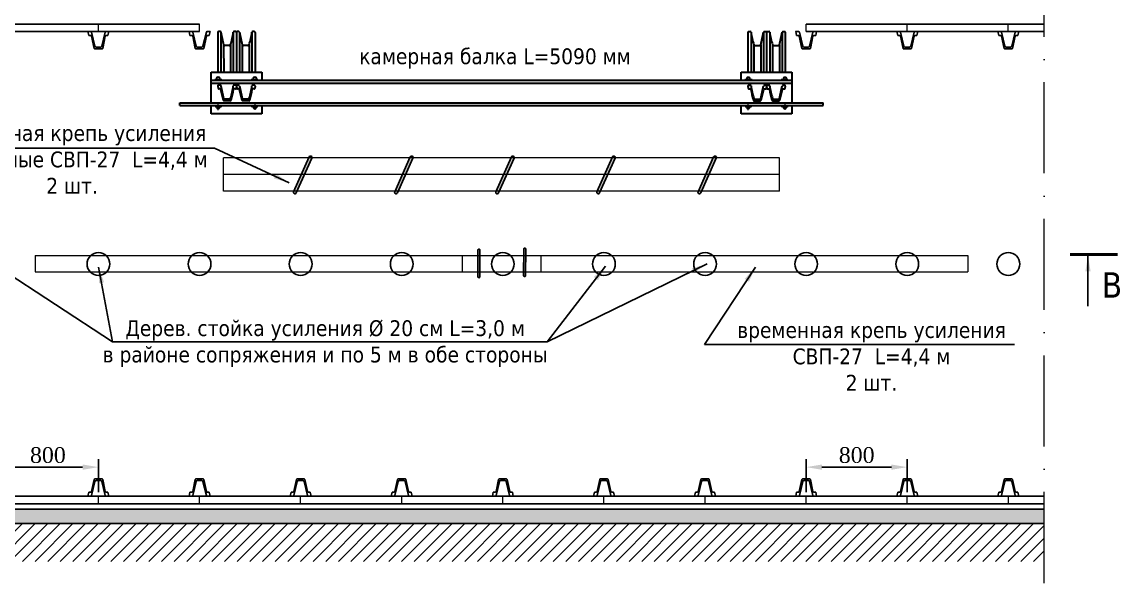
# Model space of a CAD drawing. Header units: millimetres. Extents: x -46762 to 217101, y -107409 to 31524.
# Drawn here: x 105519 to 114208, y -89984 to -85547 of the extents above; entities that cross this region are included whole.
import ezdxf

# ---------------------------------------------------------------- set-up
doc = ezdxf.new("R2010")
doc.units = ezdxf.units.MM
doc.linetypes.add('ACAD_ISO10W100', pattern=[18, 12, -3, 0, -3])
doc.styles.get("Standard").update_dxf_attribs({"font": 'TIMES.TTF'})
doc.dimstyles.new('ISO-25', dxfattribs={"dimscale": 50, "dimtxt": 2.5, "dimasz": 2.5, "dimexe": 1.25, "dimexo": 0.625, "dimtad": 1, "dimdec": 0, "dimtxsty": 'Standard', "dimcen": 2.5, "dimadec": 0, "dimazin": 0, "dimtfac": 1, "dimtdec": 0, "dimtmove": 0, "dimatfit": 3, "dimfxl": 1, "dimarcsym": 0})

# ---------------------------------------------------------------- blocks, each defined once
blk = doc.blocks.new('*D367')
at = {"color": 0, "lineweight": -2}
for p, q in [((105324.6, -89265.9), (105324.6, -89005.1)), ((106124.6, -89265.9), (106124.6, -89005.1)), ((105449.6, -89067.6), (105999.6, -89067.6))]:
    blk.add_line(p, q, dxfattribs=at)
at = {"color": 0, "lineweight": 0}
for points in [[(105449.6, -89046.8), (105449.6, -89088.4), (105324.6, -89067.6)], [(105999.6, -89046.8), (105999.6, -89088.4), (106124.6, -89067.6)]]:
    blk.add_solid(points, dxfattribs=at)
at = {"layer": 'Defpoints', "color": 0, "lineweight": 0}
for p in [(106124.6, -89067.6), (105324.6, -89297.1), (106124.6, -89297.1)]:
    blk.add_point(p, dxfattribs=at)
at = {"color": 0, "lineweight": 15, "insert": (105724.6, -88972.8), "char_height": 125, "attachment_point": 5}
blk.add_mtext('800', dxfattribs=at)
blk = doc.blocks.new('*D361')
at = {"color": 0, "lineweight": -2}
for p, q in [((111724.6, -89265.9), (111724.6, -89005.1)), ((112524.6, -89265.9), (112524.6, -89005.1)), ((111849.6, -89067.6), (112399.6, -89067.6))]:
    blk.add_line(p, q, dxfattribs=at)
at = {"color": 0, "lineweight": 0}
for points in [[(111849.6, -89046.8), (111849.6, -89088.4), (111724.6, -89067.6)], [(112399.6, -89046.8), (112399.6, -89088.4), (112524.6, -89067.6)]]:
    blk.add_solid(points, dxfattribs=at)
at = {"layer": 'Defpoints', "color": 0, "lineweight": 0}
for p in [(112524.6, -89067.6), (111724.6, -89297.1), (112524.6, -89297.1)]:
    blk.add_point(p, dxfattribs=at)
at = {"color": 0, "lineweight": 15, "insert": (112124.6, -88972.8), "char_height": 125, "attachment_point": 5}
blk.add_mtext('800', dxfattribs=at)

msp = doc.modelspace()

# ---------------------------------------------------------------- hatches: boundary and pattern name
at = {"lineweight": 15}
h = msp.add_hatch(color=9, dxfattribs=at)
edge = h.paths.add_edge_path()
edge.add_line((107791.95, -86613.94), (107669.26, -86889.47))
edge.add_arc((107679.65, -86894.44), 11.52, 154.435844, 336.859317)
edge.add_line((107690.25, -86898.97), (107812.92, -86623.5))
edge.add_arc((107802.54, -86618.5), 11.52, 334.279566, 516.703039)
h = msp.add_hatch(color=9, dxfattribs=at)
edge = h.paths.add_edge_path()
edge.add_line((108591.95, -86613.94), (108469.26, -86889.47))
edge.add_arc((108479.65, -86894.44), 11.52, 154.435844, 336.859317)
edge.add_line((108490.25, -86898.97), (108612.92, -86623.5))
edge.add_arc((108602.54, -86618.5), 11.52, 334.279566, 516.703039)
h = msp.add_hatch(color=9, dxfattribs=at)
edge = h.paths.add_edge_path()
edge.add_line((109391.95, -86613.94), (109269.26, -86889.47))
edge.add_arc((109279.65, -86894.44), 11.52, 154.435844, 336.859317)
edge.add_line((109290.25, -86898.97), (109412.92, -86623.5))
edge.add_arc((109402.54, -86618.5), 11.52, 334.279566, 516.703039)
h = msp.add_hatch(color=9, dxfattribs=at)
edge = h.paths.add_edge_path()
edge.add_line((110191.95, -86613.94), (110069.26, -86889.47))
edge.add_arc((110079.65, -86894.44), 11.52, 154.435844, 336.859317)
edge.add_line((110090.25, -86898.97), (110212.92, -86623.5))
edge.add_arc((110202.54, -86618.5), 11.52, 334.279566, 516.703039)
h = msp.add_hatch(color=9, dxfattribs=at)
edge = h.paths.add_edge_path()
edge.add_line((110991.95, -86613.94), (110869.26, -86889.47))
edge.add_arc((110879.65, -86894.44), 11.52, 154.435844, 336.859317)
edge.add_line((110890.25, -86898.97), (111012.92, -86623.5))
edge.add_arc((111002.54, -86618.5), 11.52, 334.279566, 516.703039)
h = msp.add_hatch(color=9, dxfattribs=at)
edge = h.paths.add_edge_path()
edge.add_line((109127.62, -87351.43), (109126.94, -87560.89))
edge.add_arc((109134.94, -87561.13), 8, 178.253812, 360.677285)
edge.add_line((109142.94, -87561.03), (109143.62, -87351.63))
edge.add_arc((109135.62, -87351.36), 8, 358.097534, 540.521007)
h = msp.add_hatch(color=9, dxfattribs=at)
edge = h.paths.add_edge_path()
edge.add_line((109489.49, -87342.62), (109488.81, -87552.07))
edge.add_arc((109496.81, -87552.31), 8, 178.253812, 360.677285)
edge.add_line((109504.81, -87552.22), (109505.49, -87342.81))
edge.add_arc((109497.49, -87342.54), 8, 358.097534, 540.521007)
h = msp.add_hatch(dxfattribs=at)
h.set_pattern_fill('GRAVEL', scale=10, style=0)
h.set_pattern_definition([(228.0128, (25411.726, -42854.622), (-2032.0017266, -2286.002809), [34.1721, -3383.05]), (184.9697, (25388.866, -42880.022), (3048.0049306, 253.9982075), [58.6405, -5805.4]), (132.5104, (25330.446, -42885.102), (2539.9981518, -2794.0027292), [41.3482, -4093.47]), (267.2737, (25231.386, -42948.602), (253.9988971, 5079.9983653), [53.4005, -5286.64]), (292.8337, (25228.846, -43001.942), (-1270.0036056, 3048.001733), [52.3634, -5183.98]), (357.2737, (25249.166, -43050.202), (-5079.9983653, 253.9988971), [53.4005, -5286.64]), (37.6942, (25302.506, -43052.742), (-3302.0020861, -2539.9977357), [70.6194, -6991.31]), (72.2553, (25358.386, -43009.562), (1778.0035565, 5588.0016206), [66.672, -6600.53]), (121.4296, (25378.706, -42946.062), (-2032.0005235, 3301.996116), [53.5813, -5304.55]), (175.2364, (25350.766, -42900.342), (2793.9978053, -253.9976163), [61.1713, -2997.39]), (222.3974, (25289.806, -42895.262), (-3048.0000917, -2793.99636506), [79.1078, -7831.68]), (138.8141, (25482.846, -42951.142), (-1777.9988674, 1523.9976557), [27.0005, -2673.06]), (171.4692, (25462.526, -42933.362), (3301.9949596, -508.00128), [51.3682, -5085.46]), (225, (25411.73, -42925.74), (-5e-14, -253.99983), [35.9209, -323.289]), (203.1986, (25393.946, -42895.262), (1270.004283, 508.002227), [19.3441, -1915.06]), (291.8014, (25376.166, -42902.88), (-254.000178, 762.00049), [27.3566, -1340.48]), (30.9638, (25386.326, -42928.282), (761.999195, 508.000396), [44.432, -1436.63]), (161.5651, (25424.43, -42905.42), (508.00023, -253.99962), [32.1287, -771.09]), (16.3895, (25228.846, -42902.882), (2540.0014014, 761.998415), [45.0088, -4455.88]), (70.3462, (25272.026, -42890.182), (-1015.997169, -2793.996049), [37.7599, -3738.22]), (293.1986, (25424.426, -42854.622), (-508.002227, 1270.004283), [38.688, -1895.72]), (343.6105, (25439.666, -42890.182), (-2540.0014014, 761.998415), [45.0088, -4455.88]), (339.444, (25228.846, -43060.362), (-1270.001576, 507.999384), [43.4035, -2126.77]), (294.7751, (25269.486, -43075.602), (-1269.9970404, 2793.9987026), [36.3672, -3600.36]), (66.8014, (25426.966, -43108.622), (508.002227, 1270.004283), [38.688, -1895.72]), (17.354, (25442.206, -43073.062), (-3302.0001782, -1015.9984676), [42.5783, -4215.24]), (69.444, (25302.506, -43108.622), (-507.999384, -1270.001576), [21.7018, -2148.48]), (101.3099, (25411.726, -43108.62), (-253.998746, 1015.996746), [12.9515, -1282.2]), (165.9638, (25409.186, -43095.92), (762.000535, -253.99956), [52.3634, -994.905]), (186.009, (25358.386, -43083.222), (2539.9962544, 253.9994069), [48.5267, -4804.14]), (303.6901, (25386.326, -42951.14), (-254.000087, 507.99951), [36.6324, -879.178]), (353.1572, (25406.646, -42981.622), (4318.0017857, -508.0022752), [63.9557, -6331.6]), (60.9454, (25470.146, -42989.242), (-1015.9976366, -1777.995761), [26.1508, -2588.94]), (90, (25482.85, -42966.38), (-254, 254), [15.24, -238.76]), (120.2564, (25353.306, -43075.602), (1015.9978467, -1777.9991032), [35.2867, -3493.39]), (48.0128, (25335.526, -43045.122), (2032.0017266, 2286.002809), [68.3443, -3348.88]), (0, (25381.25, -42994.32), (254, 254), [66.04, -187.96]), (325.3048, (25447.286, -42994.322), (-2539.995599, 1778.000169), [40.161, -3975.93]), (254.0546, (25480.306, -43017.182), (-254.000648, -1016.00242), [36.9829, -1812.17]), (207.646, (25470.146, -43052.742), (-4825.9983049, -2540.0015975), [60.2145, -5961.25]), (175.4261, (25416.806, -43080.682), (-3302.0007605, 253.9987711), [63.7029, -6306.58]), (175.4261, (25416.806, -43080.682), (-3302.0007605, 253.9987711), [63.7029, -6306.58])])
h.paths.add_polyline_path([(104791.97, -89514.41), (104791.97, -89399.41), (105843.67, -89399.41), (106147.19, -89399.41), (112247.83, -89399.41), (113608.53, -89399.41), (113608.53, -89514.41), (112247.83, -89514.41), (106147.19, -89514.41), (105843.67, -89514.41)])
h = msp.add_hatch(dxfattribs=at)
h.set_pattern_fill('JIS_WOOD', scale=100, style=0)
h.set_pattern_definition([(45, (25228.846, -43108.62), (-50, 50), [])])
h.paths.add_polyline_path([(104791.97, -89514.41), (104791.97, -89814.41), (105843.67, -89814.41), (106147.19, -89814.41), (112247.83, -89814.41), (113608.53, -89814.41), (113608.53, -89514.41), (112247.83, -89514.41), (106147.19, -89514.41), (105843.67, -89514.41)])

# ---------------------------------------------------------------- linework, layer by layer
at = {"color": 7, "linetype": 'ACAD_ISO10W100', "lineweight": 0, "ltscale": 60}
msp.add_line((113608.53, -89984.2), (113608.53, -84779.07), dxfattribs=at)
for p, q in [((104791.97, -85563.15), (105843.67, -85563.15)), ((105843.67, -85563.15), (106147.19, -85563.15)), ((106147.19, -85563.15), (106924.4, -85563.15)), ((111724.24, -85563.15), (112247.83, -85563.15)), ((112247.83, -85563.15), (113608.53, -85563.15)), ((104791.97, -85623.15), (105843.67, -85623.15)), ((105843.67, -85623.15), (106147.19, -85623.15)), ((106041.58, -85623.15), (106064.85, -85623.15)), ((106049.07, -85655.15), (106041.63, -85623.15)), ((106049.07, -85655.15), (106064.73, -85655.15)), ((106091.07, -85755.41), (106070.6, -85659.89)), ((106097.26, -85738.71), (106070.68, -85627.75)), ((106147.19, -85623.15), (106924.4, -85623.15)), ((106184.31, -85623.15), (106207.58, -85623.15)), ((106841.58, -85623.15), (106864.85, -85623.15)), ((106849.07, -85655.15), (106841.63, -85623.15)), ((106849.07, -85655.15), (106864.73, -85655.15)), ((106891.07, -85755.41), (106870.6, -85659.89)), ((106897.26, -85738.71), (106870.68, -85627.75)), ((106984.31, -85623.15), (107007.58, -85623.15)), ((111641.58, -85623.15), (111664.85, -85623.15)), ((111641.63, -85623.15), (111664.85, -85623.15)), ((111649.07, -85655.15), (111641.63, -85623.15)), ((111649.07, -85655.15), (111664.73, -85655.15)), ((111691.07, -85755.41), (111670.6, -85659.89)), ((111697.26, -85738.71), (111670.68, -85627.75)), ((111724.24, -85623.15), (112247.83, -85623.15)), ((111784.31, -85623.15), (111807.58, -85623.15)), ((112247.83, -85623.15), (113608.53, -85623.15)), ((112441.58, -85623.15), (112464.85, -85623.15)), ((112449.07, -85655.15), (112441.63, -85623.15)), ((112449.07, -85655.15), (112464.73, -85655.15)), ((112491.07, -85755.41), (112470.6, -85659.89)), ((112497.26, -85738.71), (112470.68, -85627.75)), ((112584.31, -85623.15), (112607.58, -85623.15)), ((113241.58, -85623.15), (113264.85, -85623.15)), ((113249.07, -85655.15), (113241.63, -85623.15)), ((113249.07, -85655.15), (113264.73, -85655.15)), ((113291.07, -85755.41), (113270.6, -85659.89)), ((113297.26, -85738.71), (113270.68, -85627.75)), ((113384.31, -85623.15), (113407.58, -85623.15)), ((106091.07, -89164.89), (106070.6, -89260.41)), ((106097.26, -89181.59), (106070.68, -89292.55)), ((106096.93, -89160.15), (106152.23, -89160.15)), ((106107.96, -89173.15), (106141.21, -89173.15)), ((106151.9, -89181.59), (106178.48, -89292.55)), ((106158.1, -89164.89), (106178.57, -89260.41)), ((106891.07, -89164.89), (106870.6, -89260.41)), ((106897.26, -89181.59), (106870.68, -89292.55)), ((106896.93, -89160.15), (106952.23, -89160.15)), ((106907.96, -89173.15), (106941.21, -89173.15)), ((106951.9, -89181.59), (106978.48, -89292.55)), ((106958.1, -89164.89), (106978.57, -89260.41)), ((107691.07, -89164.89), (107670.6, -89260.41)), ((107697.26, -89181.59), (107670.68, -89292.55)), ((107696.93, -89160.15), (107752.23, -89160.15)), ((107707.96, -89173.15), (107741.21, -89173.15)), ((107751.9, -89181.59), (107778.48, -89292.55)), ((107758.1, -89164.89), (107778.57, -89260.41)), ((108491.07, -89164.89), (108470.6, -89260.41)), ((108497.26, -89181.59), (108470.68, -89292.55)), ((108496.93, -89160.15), (108552.23, -89160.15)), ((108507.96, -89173.15), (108541.21, -89173.15)), ((108551.9, -89181.59), (108578.48, -89292.55)), ((108558.1, -89164.89), (108578.57, -89260.41)), ((109291.07, -89164.89), (109270.6, -89260.41)), ((109297.26, -89181.59), (109270.68, -89292.55)), ((109296.93, -89160.15), (109352.23, -89160.15)), ((109307.96, -89173.15), (109341.21, -89173.15)), ((109351.9, -89181.59), (109378.48, -89292.55)), ((109358.1, -89164.89), (109378.57, -89260.41)), ((110091.07, -89164.89), (110070.6, -89260.41)), ((110097.26, -89181.59), (110070.68, -89292.55)), ((110096.93, -89160.15), (110152.23, -89160.15)), ((110107.96, -89173.15), (110141.21, -89173.15)), ((110151.9, -89181.59), (110178.48, -89292.55)), ((110158.1, -89164.89), (110178.57, -89260.41)), ((110891.07, -89164.89), (110870.6, -89260.41)), ((110897.26, -89181.59), (110870.68, -89292.55)), ((110896.93, -89160.15), (110952.23, -89160.15)), ((110907.96, -89173.15), (110941.21, -89173.15)), ((110951.9, -89181.59), (110978.48, -89292.55)), ((110958.1, -89164.89), (110978.57, -89260.41)), ((111691.07, -89164.89), (111670.6, -89260.41)), ((111697.26, -89181.59), (111670.68, -89292.55)), ((111696.93, -89160.15), (111752.23, -89160.15)), ((111707.96, -89173.15), (111741.21, -89173.15)), ((111751.9, -89181.59), (111778.48, -89292.55)), ((111758.1, -89164.89), (111778.57, -89260.41)), ((112491.07, -89164.89), (112470.6, -89260.41)), ((112497.26, -89181.59), (112470.68, -89292.55)), ((112496.93, -89160.15), (112552.23, -89160.15)), ((112507.96, -89173.15), (112541.21, -89173.15)), ((112551.9, -89181.59), (112578.48, -89292.55)), ((112558.1, -89164.89), (112578.57, -89260.41)), ((113291.07, -89164.89), (113270.6, -89260.41)), ((113297.26, -89181.59), (113270.68, -89292.55)), ((113296.93, -89160.15), (113352.23, -89160.15)), ((113307.96, -89173.15), (113341.21, -89173.15)), ((113351.9, -89181.59), (113378.48, -89292.55)), ((113358.1, -89164.89), (113378.57, -89260.41)), ((104791.97, -89297.15), (105843.67, -89297.15)), ((105843.67, -89297.15), (106147.19, -89297.15)), ((106041.58, -89297.15), (106064.85, -89297.15)), ((106049.07, -89265.15), (106041.63, -89297.15)), ((106049.07, -89265.15), (106064.73, -89265.15)), ((106147.19, -89297.15), (112247.83, -89297.15)), ((106184.31, -89297.15), (106207.58, -89297.15)), ((106184.43, -89265.15), (106200.01, -89265.15)), ((106200.01, -89265.15), (106207.43, -89297.15)), ((106841.58, -89297.15), (106864.85, -89297.15)), ((106849.07, -89265.15), (106841.63, -89297.15)), ((106849.07, -89265.15), (106864.73, -89265.15)), ((106984.31, -89297.15), (107007.58, -89297.15)), ((106984.43, -89265.15), (107000.01, -89265.15)), ((107000.01, -89265.15), (107007.43, -89297.15)), ((107641.58, -89297.15), (107664.85, -89297.15)), ((107649.07, -89265.15), (107641.63, -89297.15)), ((107649.07, -89265.15), (107664.73, -89265.15)), ((107784.31, -89297.15), (107807.58, -89297.15)), ((107784.43, -89265.15), (107800.01, -89265.15)), ((107800.01, -89265.15), (107807.43, -89297.15)), ((108441.58, -89297.15), (108464.85, -89297.15)), ((108449.07, -89265.15), (108441.63, -89297.15)), ((108449.07, -89265.15), (108464.73, -89265.15)), ((108584.31, -89297.15), (108607.58, -89297.15)), ((108584.43, -89265.15), (108600.01, -89265.15)), ((108600.01, -89265.15), (108607.43, -89297.15)), ((109241.58, -89297.15), (109264.85, -89297.15)), ((109249.07, -89265.15), (109241.63, -89297.15)), ((109249.07, -89265.15), (109264.73, -89265.15)), ((109384.31, -89297.15), (109407.58, -89297.15)), ((109384.43, -89265.15), (109400.01, -89265.15)), ((109400.01, -89265.15), (109407.43, -89297.15)), ((110041.58, -89297.15), (110064.85, -89297.15)), ((110049.07, -89265.15), (110041.63, -89297.15)), ((110049.07, -89265.15), (110064.73, -89265.15)), ((110184.31, -89297.15), (110207.58, -89297.15)), ((110184.43, -89265.15), (110200.01, -89265.15)), ((110200.01, -89265.15), (110207.43, -89297.15)), ((110841.58, -89297.15), (110864.85, -89297.15)), ((110849.07, -89265.15), (110841.63, -89297.15)), ((110849.07, -89265.15), (110864.73, -89265.15)), ((110984.31, -89297.15), (111007.58, -89297.15)), ((110984.43, -89265.15), (111000.01, -89265.15)), ((111000.01, -89265.15), (111007.43, -89297.15)), ((111641.58, -89297.15), (111664.85, -89297.15)), ((111649.07, -89265.15), (111641.63, -89297.15)), ((111649.07, -89265.15), (111664.73, -89265.15)), ((111784.31, -89297.15), (111807.58, -89297.15)), ((111784.43, -89265.15), (111800.01, -89265.15)), ((111800.01, -89265.15), (111807.43, -89297.15)), ((112247.83, -89297.15), (113608.53, -89297.15)), ((112441.58, -89297.15), (112464.85, -89297.15)), ((112449.07, -89265.15), (112441.63, -89297.15)), ((112449.07, -89265.15), (112464.73, -89265.15)), ((112584.31, -89297.15), (112607.58, -89297.15)), ((112584.43, -89265.15), (112600.01, -89265.15)), ((112600.01, -89265.15), (112607.43, -89297.15)), ((113241.58, -89297.15), (113264.85, -89297.15)), ((113249.07, -89265.15), (113241.63, -89297.15)), ((113249.07, -89265.15), (113264.73, -89265.15)), ((113384.31, -89297.15), (113407.58, -89297.15)), ((113384.43, -89265.15), (113400.01, -89265.15)), ((113400.01, -89265.15), (113407.43, -89297.15)), ((104791.97, -89357.15), (105843.67, -89357.15)), ((104791.97, -89399.41), (105843.67, -89399.41)), ((105843.67, -89357.15), (106147.19, -89357.15)), ((105843.67, -89399.41), (106147.19, -89399.41)), ((106147.19, -89357.15), (112247.83, -89357.15)), ((106147.19, -89399.41), (112247.83, -89399.41)), ((112247.83, -89357.15), (113608.53, -89357.15)), ((112247.83, -89399.41), (113608.53, -89399.41)), ((104791.97, -89514.41), (105843.67, -89514.41)), ((105843.67, -89514.41), (106147.19, -89514.41)), ((106147.19, -89514.41), (112247.83, -89514.41)), ((112247.83, -89514.41), (113608.53, -89514.41))]:
    msp.add_line(p, q)
at = {"color": 7, "lineweight": 15}
for p, q in [((106124.24, -85623.15), (106124.24, -85563.15)), ((106924.24, -85623.15), (106924.24, -85563.15)), ((111724.24, -85623.15), (111724.24, -85563.15)), ((112524.24, -85623.15), (112524.24, -85563.15)), ((113324.24, -85623.15), (113324.24, -85563.15)), ((109314.09, -86621.46), (107114.09, -86621.46)), ((107114.09, -86884.46), (107114.09, -86621.46)), ((111514.09, -86621.46), (109314.09, -86621.46)), ((111514.09, -86884.46), (111514.09, -86621.46)), ((109314.09, -86753.46), (107114.09, -86753.46)), ((111514.09, -86753.46), (109314.09, -86753.46)), ((109314.09, -86884.46), (107114.09, -86884.46)), ((111514.09, -86884.46), (109314.09, -86884.46)), ((105624.34, -87393.34), (105624.34, -87523.34)), ((105624.34, -87393.34), (109288.34, -87393.34)), ((109003.3, -87393.34), (109003.3, -87523.34)), ((109066.92, -87393.34), (113002.92, -87393.34)), ((109624.73, -87393.34), (109624.73, -87523.34)), ((113002.92, -87393.34), (113002.92, -87523.34)), ((105624.34, -87523.34), (109288.34, -87523.34)), ((109066.92, -87523.34), (113002.92, -87523.34)), ((106124.55, -89357.15), (106124.55, -89297.15)), ((106924.55, -89357.15), (106924.55, -89297.15)), ((107724.55, -89357.15), (107724.55, -89297.15)), ((108524.55, -89357.15), (108524.55, -89297.15)), ((109324.55, -89357.15), (109324.55, -89297.15)), ((110124.55, -89357.15), (110124.55, -89297.15)), ((110924.55, -89357.15), (110924.55, -89297.15)), ((111724.55, -89357.15), (111724.55, -89297.15)), ((112524.55, -89357.15), (112524.55, -89297.15)), ((113324.55, -89357.15), (113324.55, -89297.15))]:
    msp.add_line(p, q, dxfattribs=at)
at = {"color": 7}
for p, q in [((106151.9, -85738.71), (106178.48, -85627.75)), ((106158.1, -85755.41), (106178.57, -85659.89)), ((106184.31, -85623.15), (106207.58, -85623.15)), ((106184.43, -85655.15), (106200.01, -85655.15)), ((106200.01, -85655.15), (106207.43, -85623.15)), ((106951.9, -85738.71), (106978.48, -85627.75)), ((106958.1, -85755.41), (106978.57, -85659.89)), ((106984.31, -85623.15), (107007.58, -85623.15)), ((106984.43, -85655.15), (107000.01, -85655.15)), ((107000.01, -85655.15), (107007.43, -85623.15)), ((111751.9, -85738.71), (111778.48, -85627.75)), ((111758.1, -85755.41), (111778.57, -85659.89)), ((111784.31, -85623.15), (111807.58, -85623.15)), ((111784.43, -85655.15), (111800.01, -85655.15)), ((111800.01, -85655.15), (111807.43, -85623.15)), ((112551.9, -85738.71), (112578.48, -85627.75)), ((112558.1, -85755.41), (112578.57, -85659.89)), ((112584.31, -85623.15), (112607.58, -85623.15)), ((112584.43, -85655.15), (112600.01, -85655.15)), ((112600.01, -85655.15), (112607.43, -85623.15)), ((113351.9, -85738.71), (113378.48, -85627.75)), ((113358.1, -85755.41), (113378.57, -85659.89)), ((113384.31, -85623.15), (113407.58, -85623.15)), ((113384.43, -85655.15), (113400.01, -85655.15)), ((113400.01, -85655.15), (113407.43, -85623.15)), ((106107.96, -85747.15), (106141.21, -85747.15)), ((106907.96, -85747.15), (106941.21, -85747.15)), ((111707.96, -85747.15), (111741.21, -85747.15)), ((112507.96, -85747.15), (112541.21, -85747.15)), ((113307.96, -85747.15), (113341.21, -85747.15)), ((106096.93, -85760.15), (106152.23, -85760.15)), ((106896.93, -85760.15), (106952.23, -85760.15)), ((111696.93, -85760.15), (111752.23, -85760.15)), ((112496.93, -85760.15), (112552.23, -85760.15)), ((113296.93, -85760.15), (113352.23, -85760.15)), ((107791.95, -86613.94), (107669.26, -86889.47)), ((107690.25, -86898.97), (107812.92, -86623.5)), ((108591.95, -86613.94), (108469.26, -86889.47)), ((108490.25, -86898.97), (108612.92, -86623.5)), ((109391.95, -86613.94), (109269.26, -86889.47)), ((109290.25, -86898.97), (109412.92, -86623.5)), ((110191.95, -86613.94), (110069.26, -86889.47)), ((110090.25, -86898.97), (110212.92, -86623.5)), ((110991.95, -86613.94), (110869.26, -86889.47)), ((110890.25, -86898.97), (111012.92, -86623.5)), ((109127.62, -87351.43), (109126.94, -87560.89)), ((109142.94, -87561.03), (109143.62, -87351.63)), ((109489.49, -87342.62), (109488.81, -87552.07)), ((109504.81, -87552.22), (109505.49, -87342.81))]:
    msp.add_line(p, q, dxfattribs=at)
at = {"color": 7, "lineweight": 30}
for p, q in [((107069.21, -85628.73), (107069.29, -85943.46)), ((107087.92, -85623.46), (107075.07, -85623.46)), ((107093.94, -85628.53), (107093.99, -85943.46)), ((107191.95, -85628.53), (107191.99, -85943.46)), ((107210.64, -85623.46), (107197.79, -85623.46)), ((107216.6, -85628.73), (107216.68, -85943.46)), ((107216.71, -85630.5), (107216.71, -85943.46)), ((107235.41, -85623.46), (107222.55, -85623.46)), ((107241.33, -85628.53), (107241.38, -85943.46)), ((107339.34, -85628.53), (107339.38, -85943.46)), ((107358.13, -85623.46), (107345.27, -85623.46)), ((107364.1, -85630.5), (107364.1, -85943.46)), ((111264.08, -85630.5), (111264.08, -85943.46)), ((111270.05, -85623.46), (111282.91, -85623.46)), ((111288.83, -85628.53), (111288.79, -85943.46)), ((111386.84, -85628.53), (111386.8, -85943.46)), ((111392.77, -85623.46), (111405.63, -85623.46)), ((111411.47, -85630.5), (111411.47, -85943.46)), ((111411.58, -85628.73), (111411.5, -85943.46)), ((111417.54, -85623.46), (111430.39, -85623.46)), ((111436.23, -85628.53), (111436.19, -85943.46)), ((111534.24, -85628.53), (111534.19, -85943.46)), ((111540.26, -85623.46), (111553.11, -85623.46)), ((111558.97, -85628.73), (111558.89, -85943.46)), ((107115.51, -85726.31), (107115.55, -85943.46)), ((107160.7, -85733.46), (107125.01, -85733.46)), ((107170.38, -85726.31), (107170.41, -85943.46)), ((107262.9, -85726.31), (107262.94, -85943.46)), ((107308.19, -85733.46), (107272.49, -85733.46)), ((107317.77, -85726.31), (107317.81, -85943.46)), ((111310.4, -85726.31), (111310.37, -85943.46)), ((111319.99, -85733.46), (111355.69, -85733.46)), ((111365.27, -85726.31), (111365.24, -85943.46)), ((111457.8, -85726.31), (111457.76, -85943.46)), ((111467.48, -85733.46), (111503.17, -85733.46)), ((111512.66, -85726.31), (111512.63, -85943.46)), ((107016.63, -86008.15), (107016.63, -85943.15)), ((107016.63, -85943.15), (107416.63, -85943.15)), ((107016.63, -86186.15), (107016.63, -86008.15)), ((107016.63, -86008.15), (111611.55, -86008.15)), ((107416.63, -85943.15), (107416.63, -86008.15)), ((111211.55, -86008.15), (111211.55, -85943.46)), ((111211.55, -85943.46), (111611.55, -85943.46)), ((111611.55, -85943.46), (111611.55, -86008.15)), ((111611.55, -86008.15), (111611.55, -86186.15)), ((107016.63, -86030.15), (111611.55, -86030.15)), ((106769.16, -86186.15), (111859.16, -86186.15)), ((106769.16, -86208.15), (106769.16, -86186.15)), ((107016.63, -86186.15), (107016.63, -86158.15)), ((111611.55, -86158.46), (111611.55, -86186.15)), ((111859.16, -86208.15), (111859.16, -86186.15)), ((106769.16, -86208.15), (111859.16, -86208.15)), ((107016.63, -86273.15), (107016.63, -86208.15)), ((107016.63, -86273.15), (107016.63, -86208.15)), ((107416.63, -86273.15), (107016.63, -86273.15)), ((107416.63, -86208.15), (107416.63, -86273.15)), ((107416.63, -86208.15), (107416.63, -86273.15)), ((111211.55, -86273.46), (111211.55, -86208.15)), ((111211.55, -86273.46), (111211.55, -86208.15)), ((111611.55, -86273.46), (111211.55, -86273.46)), ((111611.55, -86208.15), (111611.55, -86273.46)), ((111611.55, -86208.15), (111611.55, -86273.46))]:
    msp.add_line(p, q, dxfattribs=at)
at = {"color": 7, "lineweight": 0}
for p, q in [((107189.6, -85642.59), (107186.79, -85658.17)), ((107337.09, -85642.59), (107334.28, -85658.17)), ((111291.09, -85642.59), (111293.9, -85658.17)), ((111438.57, -85642.59), (111441.39, -85658.17)), ((107044.44, -85998.15), (107102.03, -85998.15)), ((107332.04, -85998.15), (107384.72, -85998.15)), ((111239.36, -85998.46), (111296.95, -85998.46)), ((111526.97, -85998.46), (111579.64, -85998.46)), ((107071.63, -86245.19), (107071.63, -86190.39)), ((107361.63, -86193.32), (107361.63, -86240.81)), ((111266.55, -86245.5), (111266.55, -86190.7)), ((107099.84, -86218.15), (107047.36, -86218.15)), ((107386.08, -86218.15), (107332.04, -86218.15)), ((111294.76, -86218.46), (111242.28, -86218.46)), ((111581, -86218.46), (111526.97, -86218.46)), ((111556.55, -86193.63), (111556.55, -86241.12))]:
    msp.add_line(p, q, dxfattribs=at)
at = {"color": 9, "lineweight": 30}
for p, q in [((107069.18, -86053.69), (107071.89, -86071.8)), ((107087.99, -86046.96), (107075.13, -86046.96)), ((107086.37, -86075.96), (107076.82, -86075.96)), ((107210.71, -86046.96), (107197.85, -86046.96)), ((107209.02, -86075.96), (107199.47, -86075.96)), ((107216.66, -86053.69), (107213.95, -86071.8)), ((107216.66, -86053.69), (107219.37, -86071.8)), ((107235.47, -86046.96), (107222.62, -86046.96)), ((107233.85, -86075.96), (107224.3, -86075.96)), ((107358.19, -86046.96), (107345.34, -86046.96)), ((107356.51, -86075.96), (107346.95, -86075.96)), ((107364.15, -86053.69), (107361.43, -86071.8)), ((111264.03, -86053.69), (111266.74, -86071.8)), ((111269.99, -86046.96), (111282.84, -86046.96)), ((111271.67, -86075.96), (111281.23, -86075.96)), ((111392.71, -86046.96), (111405.56, -86046.96)), ((111394.32, -86075.96), (111403.88, -86075.96)), ((111411.52, -86053.69), (111408.81, -86071.8)), ((111411.52, -86053.69), (111414.23, -86071.8)), ((111417.47, -86046.96), (111430.33, -86046.96)), ((111419.16, -86075.96), (111428.71, -86075.96)), ((111540.19, -86046.96), (111553.05, -86046.96)), ((111541.81, -86075.96), (111551.36, -86075.96)), ((111559, -86053.69), (111556.29, -86071.8)), ((107168.06, -86169.96), (107117.78, -86169.96)), ((107160.77, -86156.96), (107125.07, -86156.96)), ((107315.55, -86169.96), (107265.26, -86169.96)), ((107308.25, -86156.96), (107272.56, -86156.96)), ((111312.63, -86169.96), (111362.92, -86169.96)), ((111319.93, -86156.96), (111355.62, -86156.96)), ((111460.12, -86169.96), (111510.4, -86169.96)), ((111467.41, -86156.96), (111503.11, -86156.96))]:
    msp.add_line(p, q, dxfattribs=at)
at = {"color": 9, "lineweight": 0}
for p, q in [((107189.67, -86066.09), (107186.86, -86081.67)), ((107337.15, -86066.09), (107334.34, -86081.67)), ((111291.03, -86066.09), (111293.84, -86081.67)), ((111438.51, -86066.09), (111441.32, -86081.67))]:
    msp.add_line(p, q, dxfattribs=at)
at = {"color": 7, "lineweight": 50}
msp.add_line((113812.76, -87384.93), (114188.45, -87384.93), dxfattribs=at)
for centre in [(106124.58, -87461.2), (106924.58, -87461.2), (107724.58, -87461.2), (108524.58, -87461.2), (109324.58, -87461.2), (110124.58, -87461.2), (110924.58, -87461.2), (111724.58, -87461.2), (112524.58, -87461.2), (113324.58, -87461.2)]:
    msp.add_circle(centre, 90)
for centre, radius, start, end in [((106064.73, -85661.15), 6, 12.094757, 90), ((106064.85, -85629.15), 6, 13.469517, 90), ((106864.73, -85661.15), 6, 12.094757, 90), ((106864.85, -85629.15), 6, 13.469517, 90), ((111664.73, -85661.15), 6, 12.094757, 90), ((111664.85, -85629.15), 6, 13.469517, 90), ((112464.73, -85661.15), 6, 12.094757, 90), ((112464.85, -85629.15), 6, 13.469517, 90), ((113264.73, -85661.15), 6, 12.094757, 90), ((113264.85, -85629.15), 6, 13.469517, 90), ((106096.93, -89166.15), 6, 90, 167.905243), ((106107.96, -89184.15), 11, 90, 166.530483), ((106141.21, -89184.15), 11, 13.469517, 90), ((106152.23, -89166.15), 6, 12.094757, 90), ((106896.93, -89166.15), 6, 90, 167.905243), ((106907.96, -89184.15), 11, 90, 166.530483), ((106941.21, -89184.15), 11, 13.469517, 90), ((106952.23, -89166.15), 6, 12.094757, 90), ((107696.93, -89166.15), 6, 90, 167.905243), ((107707.96, -89184.15), 11, 90, 166.530483), ((107741.21, -89184.15), 11, 13.469517, 90), ((107752.23, -89166.15), 6, 12.094757, 90), ((108496.93, -89166.15), 6, 90, 167.905243), ((108507.96, -89184.15), 11, 90, 166.530483), ((108541.21, -89184.15), 11, 13.469517, 90), ((108552.23, -89166.15), 6, 12.094757, 90), ((109296.93, -89166.15), 6, 90, 167.905243), ((109307.96, -89184.15), 11, 90, 166.530483), ((109341.21, -89184.15), 11, 13.469517, 90), ((109352.23, -89166.15), 6, 12.094757, 90), ((110096.93, -89166.15), 6, 90, 167.905243), ((110107.96, -89184.15), 11, 90, 166.530483), ((110141.21, -89184.15), 11, 13.469517, 90), ((110152.23, -89166.15), 6, 12.094757, 90), ((110896.93, -89166.15), 6, 90, 167.905243), ((110907.96, -89184.15), 11, 90, 166.530483), ((110941.21, -89184.15), 11, 13.469517, 90), ((110952.23, -89166.15), 6, 12.094757, 90), ((111696.93, -89166.15), 6, 90, 167.905243), ((111707.96, -89184.15), 11, 90, 166.530483), ((111741.21, -89184.15), 11, 13.469517, 90), ((111752.23, -89166.15), 6, 12.094757, 90), ((112496.93, -89166.15), 6, 90, 167.905243), ((112507.96, -89184.15), 11, 90, 166.530483), ((112541.21, -89184.15), 11, 13.469517, 90), ((112552.23, -89166.15), 6, 12.094757, 90), ((113296.93, -89166.15), 6, 90, 167.905243), ((113307.96, -89184.15), 11, 90, 166.530483), ((113341.21, -89184.15), 11, 13.469517, 90), ((113352.23, -89166.15), 6, 12.094757, 90), ((106064.73, -89259.15), 6, 270, 347.905243), ((106064.85, -89291.15), 6, 270, 346.530483), ((106184.31, -89291.15), 6, 193.469517, 270), ((106184.43, -89259.15), 6, 192.094757, 270), ((106864.73, -89259.15), 6, 270, 347.905243), ((106864.85, -89291.15), 6, 270, 346.530483), ((106984.31, -89291.15), 6, 193.469517, 270), ((106984.43, -89259.15), 6, 192.094757, 270), ((107664.73, -89259.15), 6, 270, 347.905243), ((107664.85, -89291.15), 6, 270, 346.530483), ((107784.31, -89291.15), 6, 193.469517, 270), ((107784.43, -89259.15), 6, 192.094757, 270), ((108464.73, -89259.15), 6, 270, 347.905243), ((108464.85, -89291.15), 6, 270, 346.530483), ((108584.31, -89291.15), 6, 193.469517, 270), ((108584.43, -89259.15), 6, 192.094757, 270), ((109264.73, -89259.15), 6, 270, 347.905243), ((109264.85, -89291.15), 6, 270, 346.530483), ((109384.31, -89291.15), 6, 193.469517, 270), ((109384.43, -89259.15), 6, 192.094757, 270), ((110064.73, -89259.15), 6, 270, 347.905243), ((110064.85, -89291.15), 6, 270, 346.530483), ((110184.31, -89291.15), 6, 193.469517, 270), ((110184.43, -89259.15), 6, 192.094757, 270), ((110864.73, -89259.15), 6, 270, 347.905243), ((110864.85, -89291.15), 6, 270, 346.530483), ((110984.31, -89291.15), 6, 193.469517, 270), ((110984.43, -89259.15), 6, 192.094757, 270), ((111664.73, -89259.15), 6, 270, 347.905243), ((111664.85, -89291.15), 6, 270, 346.530483), ((111784.31, -89291.15), 6, 193.469517, 270), ((111784.43, -89259.15), 6, 192.094757, 270), ((112464.73, -89259.15), 6, 270, 347.905243), ((112464.85, -89291.15), 6, 270, 346.530483), ((112584.31, -89291.15), 6, 193.469517, 270), ((112584.43, -89259.15), 6, 192.094757, 270), ((113264.73, -89259.15), 6, 270, 347.905243), ((113264.85, -89291.15), 6, 270, 346.530483), ((113384.31, -89291.15), 6, 193.469517, 270), ((113384.43, -89259.15), 6, 192.094757, 270)]:
    msp.add_arc(centre, radius, start, end)
at = {"color": 7}
for centre, radius, start, end in [((106184.31, -85629.15), 6, 90, 166.530483), ((106184.43, -85661.15), 6, 90, 167.905243), ((106984.31, -85629.15), 6, 90, 166.530483), ((106984.43, -85661.15), 6, 90, 167.905243), ((111784.31, -85629.15), 6, 90, 166.530483), ((111784.43, -85661.15), 6, 90, 167.905243), ((112584.31, -85629.15), 6, 90, 166.530483), ((112584.43, -85661.15), 6, 90, 167.905243), ((113384.31, -85629.15), 6, 90, 166.530483), ((113384.43, -85661.15), 6, 90, 167.905243), ((106096.93, -85754.15), 6, 192.094757, 270), ((106107.96, -85736.15), 11, 193.469517, 270), ((106141.21, -85736.15), 11, 270, 346.530483), ((106152.23, -85754.15), 6, 270, 347.905243), ((106896.93, -85754.15), 6, 192.094757, 270), ((106907.96, -85736.15), 11, 193.469517, 270), ((106941.21, -85736.15), 11, 270, 346.530483), ((106952.23, -85754.15), 6, 270, 347.905243), ((111696.93, -85754.15), 6, 192.094757, 270), ((111707.96, -85736.15), 11, 193.469517, 270), ((111741.21, -85736.15), 11, 270, 346.530483), ((111752.23, -85754.15), 6, 270, 347.905243), ((112496.93, -85754.15), 6, 192.094757, 270), ((112507.96, -85736.15), 11, 193.469517, 270), ((112541.21, -85736.15), 11, 270, 346.530483), ((112552.23, -85754.15), 6, 270, 347.905243), ((113296.93, -85754.15), 6, 192.094757, 270), ((113307.96, -85736.15), 11, 193.469517, 270), ((113341.21, -85736.15), 11, 270, 346.530483), ((113352.23, -85754.15), 6, 270, 347.905243), ((107802.54, -86618.5), 11.52, 334.279566, 156.703039), ((108602.54, -86618.5), 11.52, 334.279566, 156.703039), ((109402.54, -86618.5), 11.52, 334.279566, 156.703039), ((110202.54, -86618.5), 11.52, 334.279566, 156.703039), ((111002.54, -86618.5), 11.52, 334.279566, 156.703039), ((107679.65, -86894.44), 11.52, 154.435844, 336.859317), ((108479.65, -86894.44), 11.52, 154.435844, 336.859317), ((109279.65, -86894.44), 11.52, 154.435844, 336.859317), ((110079.65, -86894.44), 11.52, 154.435844, 336.859317), ((110879.65, -86894.44), 11.52, 154.435844, 336.859317), ((109135.62, -87351.36), 8, 358.097534, 180.521007), ((109497.49, -87342.54), 8, 358.097534, 180.521007), ((109134.94, -87561.13), 8, 178.253812, 0.677285), ((109496.81, -87552.31), 8, 178.253812, 0.677285)]:
    msp.add_arc(centre, radius, start, end, dxfattribs=at)
at = {"color": 7, "lineweight": 30}
for centre, radius, start, end in [((107075.07, -85629.46), 6, 89.405947, 190.017115), ((107087.92, -85629.46), 6, 8.189232, 90), ((107825.39, -85518.41), 739.78, 188.560365, 196.321285), ((106460.32, -85518.41), 739.78, 343.678715, 351.439635), ((107197.79, -85629.46), 6, 90, 171.810768), ((107210.64, -85629.46), 6, 349.982885, 90.594053), ((107222.55, -85629.46), 6, 89.405947, 190.017115), ((107235.41, -85629.46), 6, 8.189232, 90), ((107972.87, -85518.41), 739.78, 188.560365, 196.321285), ((106607.8, -85518.41), 739.78, 343.678715, 351.439635), ((107345.27, -85629.46), 6, 90, 171.810768), ((107358.13, -85629.46), 6, 349.982885, 90.594053), ((111270.05, -85629.46), 6, 89.405947, 190.017115), ((111282.91, -85629.46), 6, 8.189232, 90), ((112020.37, -85518.41), 739.78, 188.560365, 196.321285), ((110655.31, -85518.41), 739.78, 343.678715, 351.439635), ((111392.77, -85629.46), 6, 90, 171.810768), ((111405.63, -85629.46), 6, 349.982885, 90.594053), ((111417.54, -85629.46), 6, 89.405947, 190.017115), ((111430.39, -85629.46), 6, 8.189232, 90), ((112167.86, -85518.41), 739.78, 188.560365, 196.321285), ((110802.79, -85518.41), 739.78, 343.678715, 351.439635), ((111540.26, -85629.46), 6, 90, 171.810768), ((111553.11, -85629.46), 6, 349.982885, 90.594053), ((107125.01, -85723.46), 10, 196.535218, 273.648603), ((107160.7, -85723.46), 10, 266.351397, 343.464782), ((107272.49, -85723.46), 10, 196.535218, 273.648603), ((107308.19, -85723.46), 10, 266.351397, 343.464782), ((111319.99, -85723.46), 10, 196.535218, 273.648603), ((111355.69, -85723.46), 10, 266.351397, 343.464782), ((111467.48, -85723.46), 10, 196.535218, 273.648603), ((111503.17, -85723.46), 10, 266.351397, 343.464782), ((107071.63, -85998.15), 13.5, 312.205446, 227.794554), ((107361.63, -85998.15), 13.5, 312.205446, 227.794554), ((111266.55, -85998.46), 13.5, 314.137521, 225.862479), ((111556.55, -85998.46), 13.5, 314.137521, 225.862479), ((107071.63, -86218.15), 13.5, 132.205446, 47.794554), ((107361.63, -86218.15), 13.5, 132.205446, 47.794554), ((111266.55, -86218.46), 13.5, 130.198665, 49.801335), ((111556.55, -86218.46), 13.5, 130.198665, 49.801335)]:
    msp.add_arc(centre, radius, start, end, dxfattribs=at)
at = {"color": 9, "lineweight": 30}
for centre, radius, start, end in [((107075.13, -86052.96), 6, 89.405947, 190.017115), ((107076.82, -86070.96), 5, 187.358823, 270.437253), ((107086.37, -86080.96), 5, 11.753122, 90), ((107087.99, -86052.96), 6, 8.189232, 90), ((109002.31, -85662.59), 1956.09, 192.316351, 194.898432), ((107825.45, -85941.91), 739.78, 188.560365, 196.321285), ((106460.38, -85941.91), 739.78, 343.678715, 351.439635), ((105283.52, -85662.59), 1956.09, 345.101568, 347.683649), ((107197.85, -86052.96), 6, 90, 171.810768), ((107199.47, -86080.96), 5, 90, 168.246878), ((107209.02, -86070.96), 5, 269.562747, 352.641177), ((107210.71, -86052.96), 6, 349.982885, 90.594053), ((107222.62, -86052.96), 6, 89.405947, 190.017115), ((107224.3, -86070.96), 5, 187.358823, 270.437253), ((107233.85, -86080.96), 5, 11.753122, 90), ((107235.47, -86052.96), 6, 8.189232, 90), ((109149.8, -85662.59), 1956.09, 192.316351, 194.898432), ((107972.94, -85941.91), 739.78, 188.560365, 196.321285), ((106607.87, -85941.91), 739.78, 343.678715, 351.439635), ((105431.01, -85662.59), 1956.09, 345.101568, 347.683649), ((107345.34, -86052.96), 6, 90, 171.810768), ((107346.95, -86080.96), 5, 90, 168.246878), ((107356.51, -86070.96), 5, 269.562747, 352.641177), ((107358.19, -86052.96), 6, 349.982885, 90.594053), ((111269.99, -86052.96), 6, 89.405947, 190.017115), ((111271.67, -86070.96), 5, 187.358823, 270.437253), ((111281.23, -86080.96), 5, 11.753122, 90), ((111282.84, -86052.96), 6, 8.189232, 90), ((113197.17, -85662.59), 1956.09, 192.316351, 194.898432), ((112020.31, -85941.91), 739.78, 188.560365, 196.321285), ((110655.24, -85941.91), 739.78, 343.678715, 351.439635), ((109478.38, -85662.59), 1956.09, 345.101568, 347.683649), ((111392.71, -86052.96), 6, 90, 171.810768), ((111394.32, -86080.96), 5, 90, 168.246878), ((111403.88, -86070.96), 5, 269.562747, 352.641177), ((111405.56, -86052.96), 6, 349.982885, 90.594053), ((111417.47, -86052.96), 6, 89.405947, 190.017115), ((111419.16, -86070.96), 5, 187.358823, 270.437253), ((111428.71, -86080.96), 5, 11.753122, 90), ((111430.33, -86052.96), 6, 8.189232, 90), ((113344.66, -85662.59), 1956.09, 192.316351, 194.898432), ((112167.79, -85941.91), 739.78, 188.560365, 196.321285), ((110802.73, -85941.91), 739.78, 343.678715, 351.439635), ((109625.86, -85662.59), 1956.09, 345.101568, 347.683649), ((111540.19, -86052.96), 6, 90, 171.810768), ((111541.81, -86080.96), 5, 90, 168.246878), ((111551.36, -86070.96), 5, 269.562747, 352.641177), ((111553.05, -86052.96), 6, 349.982885, 90.594053), ((107117.78, -86163.96), 6, 194.760681, 271.39358), ((107125.07, -86146.96), 10, 196.535218, 273.648603), ((107160.77, -86146.96), 10, 266.351397, 343.464782), ((107168.06, -86163.96), 6, 268.60642, 345.239319), ((107265.26, -86163.96), 6, 194.760681, 271.39358), ((107272.56, -86146.96), 10, 196.535218, 273.648603), ((107308.25, -86146.96), 10, 266.351397, 343.464782), ((107315.55, -86163.96), 6, 268.60642, 345.239319), ((111312.63, -86163.96), 6, 194.760681, 271.39358), ((111319.93, -86146.96), 10, 196.535218, 273.648603), ((111355.62, -86146.96), 10, 266.351397, 343.464782), ((111362.92, -86163.96), 6, 268.60642, 345.239319), ((111460.12, -86163.96), 6, 194.760681, 271.39358), ((111467.41, -86146.96), 10, 196.535218, 273.648603), ((111503.11, -86146.96), 10, 266.351397, 343.464782), ((111510.4, -86163.96), 6, 268.60642, 345.239319)]:
    msp.add_arc(centre, radius, start, end, dxfattribs=at)

# ---------------------------------------------------------------- texts
at = {"attachment_point": 5}
for s, insert, char_height, width in [('\\A1;{\\fTahoma|b0|i0|c204|p34;камерная балка \\fTahoma|b0|i0|c0|p34;L=\\fTahoma|b0|i0|c204|p34;5090 мм}', (109262.34, -85835.99), 125, 3737.9383), ('\\A1;{\\fTahoma|b0|i0|c204|p34;временная крепь усиления\\Pспаренные СВП-27  \\fTahoma|b0|i0|c0|p34;L=\\fTahoma|b0|i0|c204|p34;4,4 м\\P2 шт.}', (105915.82, -86633.94), 125, 3737.9383), ('{\\fTahoma|b0|i0|c204|p34;В}', (114144.08, -87626.83), 200, 5998.41), ('\\A1;{\\fTahoma|b0|i0|c204|p34;Дерев. стойка усиления %%C 20 см \\fTahoma|b0|i0|c0|p34;L=3\\fTahoma|b0|i0|c204|p34;,0 м\\Pв районе сопряжения и по 5 м в обе стороны}', (107917.87, -88090.53), 125, 3737.9383), ('\\A1;{\\fTahoma|b0|i0|c204|p34;временная крепь усиления\\PСВП-27  \\fTahoma|b0|i0|c0|p34;L=\\fTahoma|b0|i0|c204|p34;4,4 м\\P2 шт.}', (112241.53, -88191.76), 125, 3737.9383)]:
    msp.add_mtext(s, dxfattribs=dict(at, insert=insert, char_height=char_height, width=width))

# ---------------------------------------------------------------- dimensions: what is measured, and where the dimension line sits
at = {"color": 7, "lineweight": 15}
for base, p1, p2, picture, middle in [((106124.55, -89067.59), (105324.55, -89297.15), (106124.55, -89297.15), '*D367', (105724.55, -88972.76)), ((112524.55, -89067.59), (111724.55, -89297.15), (112524.55, -89297.15), '*D361', (112124.55, -88972.76))]:
    dim = msp.add_linear_dim(base=base, p1=p1, p2=p2, dimstyle='ISO-25', dxfattribs=at)
    dim.commit()
    dim.dimension.update_dxf_attribs({"geometry": picture, "text_midpoint": middle})

# ---------------------------------------------------------------- leaders
for points in [[(107633.66, -86818.01), (107042.3, -86544.39), (104841.15, -86544.39)], [(105331.39, -87486.57), (106237.17, -88077.76)], [(106126.26, -87486.57), (106237.17, -88077.76), (109675.43, -88077.76)], [(110941.67, -87458.86), (109675.43, -88077.76)], [(110137.56, -87477.33), (109675.43, -88077.76)], [(111324.16, -87485.65), (110918.97, -88098.57), (113372, -88098.57)]]:
    msp.add_leader(points, dimstyle='ISO-25', override={"dimgap": 0.625, "dimtad": 0}, dxfattribs=at)
at = {"color": 7, "lineweight": 30}
msp.add_leader([(113954.71, -87393.96), (113954.71, -87795.84)], dimstyle='ISO-25', override={"dimgap": 0.625, "dimtad": 0}, dxfattribs=at)

doc.saveas('drawing.dxf')
